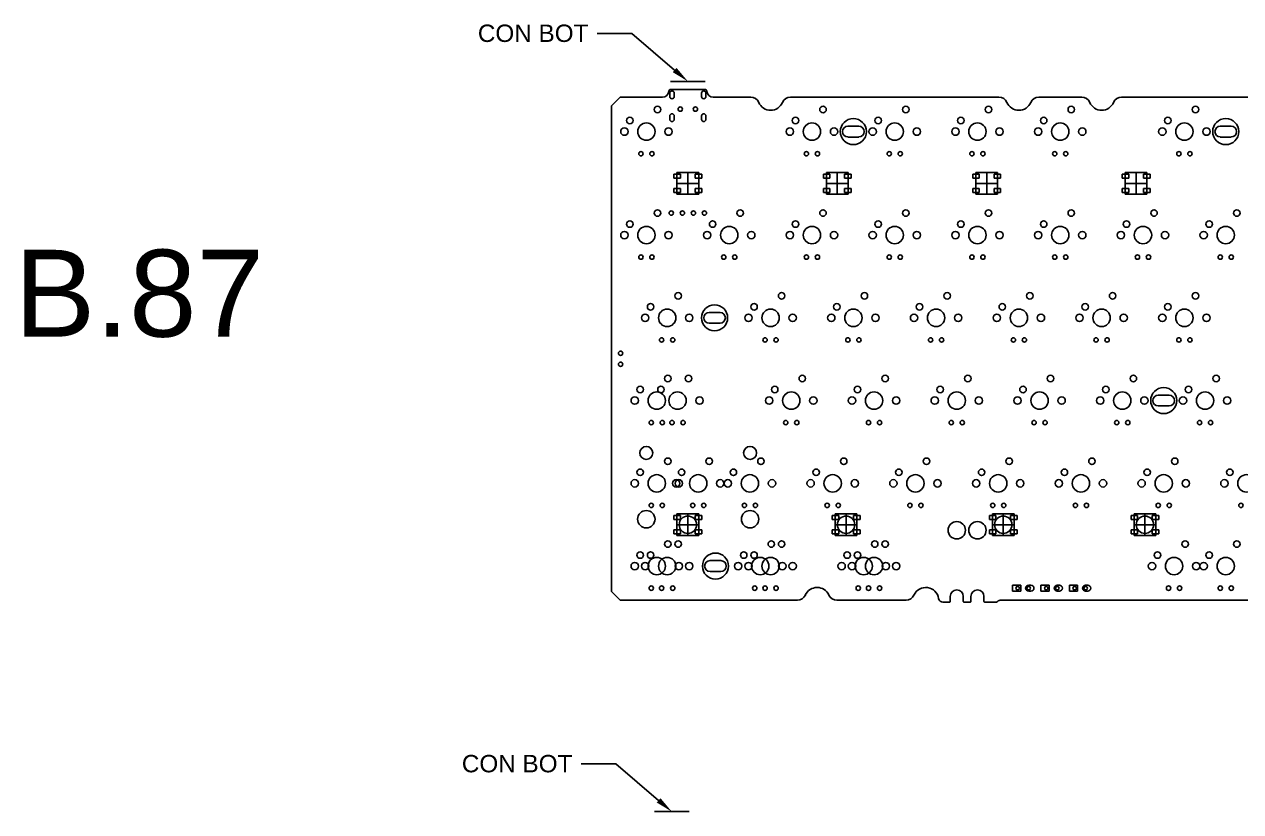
# Model space of a CAD drawing. Header units: millimetres. Extents: x 439 to 1009, y -254 to 714.
# Drawn here: x 451.4 to 731.4, y 532.5 to 713.7 of the extents above; entities that cross this region are included whole.
import ezdxf
from ezdxf import colors
from ezdxf.entities.mleader import LeaderData, LeaderLine
from ezdxf.math import Vec2, Vec3

# ---------------------------------------------------------------- set-up
doc = ezdxf.new("R2010")
doc.units = ezdxf.units.MM
doc.layers.add('b87', color=210, linetype='Continuous')
doc.layers.add('b87ex', color=220, linetype='Continuous')
doc.styles.get("Standard").update_dxf_attribs({"font": 'arial.ttf'})

msp = doc.modelspace()

# ---------------------------------------------------------------- linework, layer by layer
at = {"layer": 'b87', "color": 5}
msp.add_line((600.15, 700.62), (608.15, 700.62), dxfattribs=at)
at = {"layer": 'b87', "color": 2}
for p, q in [((600, 697.92), (600, 697.12)), ((601, 697.92), (601, 697.12)), ((607.3, 697.92), (607.3, 697.12)), ((608.3, 697.92), (608.3, 697.12)), ((600, 692.67), (600, 691.87)), ((601, 692.67), (601, 691.87)), ((607.3, 692.67), (607.3, 691.87)), ((608.3, 692.67), (608.3, 691.87)), ((680.77, 584.65), (678.86, 584.65)), ((678.86, 583.25), (678.86, 584.65)), ((680.77, 583.25), (678.86, 583.25)), ((680.77, 583.25), (680.77, 584.65)), ((682.61, 584.65), (683.12, 584.65)), ((682.61, 583.25), (683.12, 583.25)), ((687.35, 584.65), (685.44, 584.65)), ((685.44, 583.25), (685.44, 584.65)), ((687.35, 583.25), (685.44, 583.25)), ((687.35, 583.25), (687.35, 584.65)), ((689.19, 584.65), (689.69, 584.65)), ((689.19, 583.25), (689.69, 583.25)), ((693.88, 584.65), (691.97, 584.65)), ((691.97, 583.25), (691.97, 584.65)), ((693.88, 583.25), (691.97, 583.25)), ((693.88, 583.25), (693.88, 584.65)), ((695.72, 584.65), (696.22, 584.65)), ((695.72, 583.25), (696.22, 583.25))]:
    msp.add_line(p, q, dxfattribs=at)
at = {"layer": 'b87'}
for p, q in [((600.28, 698.77), (608.02, 698.77)), ((586.6, 694.97), (588.6, 696.97)), ((586.6, 694.97), (586.6, 583.21)), ((588.6, 696.97), (598.29, 696.97)), ((610.01, 696.97), (618.62, 696.97)), ((627.78, 696.97), (675.77, 696.97)), ((684.93, 696.97), (694.82, 696.97)), ((703.98, 696.97), (790.07, 696.97)), ((600.95, 679.24), (600.95, 678.34)), ((600.95, 679.24), (602.45, 679.24)), ((600.95, 678.34), (602.45, 678.34)), ((601.65, 679.64), (606.65, 679.64)), ((601.65, 674.64), (601.65, 679.64)), ((602.45, 679.24), (602.45, 678.34)), ((604.15, 679.64), (604.15, 674.64)), ((605.85, 679.24), (605.85, 678.34)), ((605.85, 679.24), (607.35, 679.24)), ((605.85, 678.34), (607.35, 678.34)), ((606.65, 679.64), (606.65, 674.64)), ((607.35, 679.24), (607.35, 678.34)), ((635.34, 679.24), (635.34, 678.34)), ((635.34, 679.24), (636.84, 679.24)), ((635.34, 678.34), (636.84, 678.34)), ((636.04, 679.64), (641.04, 679.64)), ((636.04, 674.64), (636.04, 679.64)), ((636.84, 679.24), (636.84, 678.34)), ((638.54, 679.64), (638.54, 674.64)), ((640.24, 679.24), (640.24, 678.34)), ((640.24, 679.24), (641.74, 679.24)), ((640.24, 678.34), (641.74, 678.34)), ((641.04, 679.64), (641.04, 674.64)), ((641.74, 679.24), (641.74, 678.34)), ((669.74, 679.24), (669.74, 678.34)), ((669.74, 679.24), (671.24, 679.24)), ((669.74, 678.34), (671.24, 678.34)), ((670.44, 679.64), (675.44, 679.64)), ((670.44, 674.64), (670.44, 679.64)), ((671.24, 679.24), (671.24, 678.34)), ((672.94, 679.64), (672.94, 674.64)), ((674.64, 679.24), (674.64, 678.34)), ((674.64, 679.24), (676.14, 679.24)), ((674.64, 678.34), (676.14, 678.34)), ((675.44, 679.64), (675.44, 674.64)), ((676.14, 679.24), (676.14, 678.34)), ((704.14, 679.24), (704.14, 678.34)), ((704.14, 679.24), (705.64, 679.24)), ((704.14, 678.34), (705.64, 678.34)), ((704.84, 679.64), (709.84, 679.64)), ((704.84, 674.64), (704.84, 679.64)), ((705.64, 679.24), (705.64, 678.34)), ((707.34, 679.64), (707.34, 674.64)), ((709.04, 679.24), (709.04, 678.34)), ((709.04, 679.24), (710.54, 679.24)), ((709.04, 678.34), (710.54, 678.34)), ((709.84, 679.64), (709.84, 674.64)), ((710.54, 679.24), (710.54, 678.34)), ((600.95, 675.94), (600.95, 675.04)), ((600.95, 675.94), (602.45, 675.94)), ((600.95, 675.04), (602.45, 675.04)), ((601.65, 677.14), (606.65, 677.14)), ((602.45, 675.94), (602.45, 675.04)), ((605.85, 675.94), (605.85, 675.04)), ((605.85, 675.94), (607.35, 675.94)), ((605.85, 675.04), (607.35, 675.04)), ((607.35, 675.94), (607.35, 675.04)), ((635.34, 675.94), (635.34, 675.04)), ((635.34, 675.94), (636.84, 675.94)), ((635.34, 675.04), (636.84, 675.04)), ((636.04, 677.14), (641.04, 677.14)), ((636.84, 675.94), (636.84, 675.04)), ((640.24, 675.94), (640.24, 675.04)), ((640.24, 675.94), (641.74, 675.94)), ((640.24, 675.04), (641.74, 675.04)), ((641.74, 675.94), (641.74, 675.04)), ((669.74, 675.94), (669.74, 675.04)), ((669.74, 675.94), (671.24, 675.94)), ((669.74, 675.04), (671.24, 675.04)), ((670.44, 677.14), (675.44, 677.14)), ((671.24, 675.94), (671.24, 675.04)), ((674.64, 675.94), (674.64, 675.04)), ((674.64, 675.94), (676.14, 675.94)), ((674.64, 675.04), (676.14, 675.04)), ((676.14, 675.94), (676.14, 675.04)), ((704.14, 675.94), (704.14, 675.04)), ((704.14, 675.94), (705.64, 675.94)), ((704.14, 675.04), (705.64, 675.04)), ((704.84, 677.14), (709.84, 677.14)), ((705.64, 675.94), (705.64, 675.04)), ((709.04, 675.94), (709.04, 675.04)), ((709.04, 675.94), (710.54, 675.94)), ((709.04, 675.04), (710.54, 675.04)), ((710.54, 675.94), (710.54, 675.04)), ((606.65, 674.64), (601.65, 674.64)), ((641.04, 674.64), (636.04, 674.64)), ((675.44, 674.64), (670.44, 674.64)), ((709.84, 674.64), (704.84, 674.64)), ((600.95, 600.66), (600.95, 599.76)), ((600.95, 600.66), (602.45, 600.66)), ((600.95, 599.76), (602.45, 599.76)), ((601.65, 601.06), (606.65, 601.06)), ((601.65, 596.06), (601.65, 601.06)), ((602.45, 600.66), (602.45, 599.76)), ((604.15, 601.06), (604.15, 596.06)), ((605.85, 600.66), (605.85, 599.76)), ((605.85, 600.66), (607.35, 600.66)), ((605.85, 599.76), (607.35, 599.76)), ((606.65, 601.06), (606.65, 596.06)), ((607.35, 600.66), (607.35, 599.76)), ((637.38, 600.66), (637.38, 599.76)), ((637.38, 600.66), (638.88, 600.66)), ((637.38, 599.76), (638.88, 599.76)), ((638.08, 601.06), (643.08, 601.06)), ((638.08, 596.06), (638.08, 601.06)), ((638.88, 600.66), (638.88, 599.76)), ((640.58, 601.06), (640.58, 596.06)), ((642.28, 600.66), (642.28, 599.76)), ((642.28, 600.66), (643.78, 600.66)), ((642.28, 599.76), (643.78, 599.76)), ((643.08, 601.06), (643.08, 596.06)), ((643.78, 600.66), (643.78, 599.76)), ((673.55, 600.66), (673.55, 599.76)), ((673.55, 600.66), (675.05, 600.66)), ((673.55, 599.76), (675.05, 599.76)), ((674.25, 601.06), (679.25, 601.06)), ((674.25, 596.06), (674.25, 601.06)), ((675.05, 600.66), (675.05, 599.76)), ((676.75, 601.06), (676.75, 596.06)), ((678.45, 600.66), (678.45, 599.76)), ((678.45, 600.66), (679.95, 600.66)), ((678.45, 599.76), (679.95, 599.76)), ((679.25, 601.06), (679.25, 596.06)), ((679.95, 600.66), (679.95, 599.76)), ((706.17, 600.66), (706.17, 599.76)), ((706.17, 600.66), (707.67, 600.66)), ((706.17, 599.76), (707.67, 599.76)), ((706.87, 601.06), (711.87, 601.06)), ((706.87, 596.06), (706.87, 601.06)), ((707.67, 600.66), (707.67, 599.76)), ((709.37, 601.06), (709.37, 596.06)), ((711.07, 600.66), (711.07, 599.76)), ((711.07, 600.66), (712.57, 600.66)), ((711.07, 599.76), (712.57, 599.76)), ((711.87, 601.06), (711.87, 596.06)), ((712.57, 600.66), (712.57, 599.76)), ((600.95, 597.36), (600.95, 596.46)), ((600.95, 597.36), (602.45, 597.36)), ((600.95, 596.46), (602.45, 596.46)), ((601.65, 598.56), (606.65, 598.56)), ((602.45, 597.36), (602.45, 596.46)), ((605.85, 597.36), (605.85, 596.46)), ((605.85, 597.36), (607.35, 597.36)), ((605.85, 596.46), (607.35, 596.46)), ((607.35, 597.36), (607.35, 596.46)), ((637.38, 597.36), (637.38, 596.46)), ((637.38, 597.36), (638.88, 597.36)), ((637.38, 596.46), (638.88, 596.46)), ((638.08, 598.56), (643.08, 598.56)), ((638.88, 597.36), (638.88, 596.46)), ((642.28, 597.36), (642.28, 596.46)), ((642.28, 597.36), (643.78, 597.36)), ((642.28, 596.46), (643.78, 596.46)), ((643.78, 597.36), (643.78, 596.46)), ((673.55, 597.36), (673.55, 596.46)), ((673.55, 597.36), (675.05, 597.36)), ((673.55, 596.46), (675.05, 596.46)), ((674.25, 598.56), (679.25, 598.56)), ((675.05, 597.36), (675.05, 596.46)), ((678.45, 597.36), (678.45, 596.46)), ((678.45, 597.36), (679.95, 597.36)), ((678.45, 596.46), (679.95, 596.46)), ((679.95, 597.36), (679.95, 596.46)), ((706.17, 597.36), (706.17, 596.46)), ((706.17, 597.36), (707.67, 597.36)), ((706.17, 596.46), (707.67, 596.46)), ((706.87, 598.56), (711.87, 598.56)), ((707.67, 597.36), (707.67, 596.46)), ((711.07, 597.36), (711.07, 596.46)), ((711.07, 597.36), (712.57, 597.36)), ((711.07, 596.46), (712.57, 596.46)), ((712.57, 597.36), (712.57, 596.46)), ((606.65, 596.06), (601.65, 596.06)), ((643.08, 596.06), (638.08, 596.06)), ((679.25, 596.06), (674.25, 596.06)), ((711.87, 596.06), (706.87, 596.06)), ((586.6, 583.21), (588.6, 581.21)), ((588.6, 581.21), (629.38, 581.21)), ((638.45, 581.21), (654.38, 581.21)), ((662.87, 580.71), (664.36, 580.71)), ((664.56, 582.05), (664.56, 580.91)), ((667.56, 582.05), (667.56, 580.91)), ((667.76, 580.71), (669.12, 580.71)), ((669.32, 582.05), (669.32, 580.91)), ((672.32, 582.05), (672.32, 580.91)), ((672.52, 580.71), (675, 580.71)), ((676.32, 581.21), (734.15, 581.21))]:
    msp.add_line(p, q, dxfattribs=at)
at = {"layer": 'b87', "color": 3}
for p, q in [((641, 690.29), (643.5, 690.29)), ((726.72, 690.29), (729.23, 690.29)), ((643.5, 687.8), (641, 687.8)), ((729.23, 687.8), (726.72, 687.8)), ((609.04, 647.43), (611.55, 647.43)), ((611.55, 644.94), (609.04, 644.94)), ((712.43, 628.38), (714.94, 628.38)), ((714.94, 625.89), (712.43, 625.89)), ((609.25, 590.28), (611.75, 590.28)), ((611.75, 587.79), (609.25, 587.79))]:
    msp.add_line(p, q, dxfattribs=at)
at = {"layer": 'b87'}
for centre, radius in [((597.16, 694.13), 0.75), ((635.26, 694.13), 0.75), ((654.31, 694.13), 0.75), ((673.36, 694.13), 0.75), ((692.41, 694.13), 0.75), ((720.99, 694.13), 0.75), ((590.81, 691.59), 0.75), ((628.91, 691.59), 0.75), ((647.96, 691.59), 0.75), ((667.01, 691.59), 0.75), ((686.06, 691.59), 0.75), ((714.64, 691.59), 0.75), ((589.54, 689.05), 0.85), ((594.62, 689.05), 2), ((599.7, 689.05), 0.85), ((627.64, 689.05), 0.85), ((632.72, 689.05), 2), ((637.8, 689.05), 0.85), ((646.69, 689.05), 0.85), ((651.77, 689.05), 2), ((656.85, 689.05), 0.85), ((665.74, 689.05), 0.85), ((670.82, 689.05), 2), ((675.9, 689.05), 0.85), ((684.79, 689.05), 0.85), ((689.87, 689.05), 2), ((694.95, 689.05), 0.85), ((713.37, 689.05), 0.85), ((718.45, 689.05), 2), ((723.53, 689.05), 0.85), ((593.35, 683.97), 0.5), ((595.89, 683.97), 0.5), ((631.45, 683.97), 0.5), ((633.99, 683.97), 0.5), ((650.5, 683.97), 0.5), ((653.04, 683.97), 0.5), ((669.55, 683.97), 0.5), ((672.09, 683.97), 0.5), ((688.6, 683.97), 0.5), ((691.14, 683.97), 0.5), ((717.18, 683.97), 0.5), ((719.72, 683.97), 0.5), ((597.16, 670.31), 0.75), ((616.21, 670.31), 0.75), ((635.26, 670.31), 0.75), ((654.31, 670.31), 0.75), ((673.36, 670.31), 0.75), ((692.41, 670.31), 0.75), ((711.46, 670.31), 0.75), ((730.51, 670.31), 0.75), ((590.81, 667.77), 0.75), ((594.62, 665.23), 2), ((609.86, 667.77), 0.75), ((613.67, 665.23), 2), ((628.91, 667.77), 0.75), ((632.72, 665.23), 2), ((647.96, 667.77), 0.75), ((651.77, 665.23), 2), ((667.01, 667.77), 0.75), ((670.82, 665.23), 2), ((686.06, 667.77), 0.75), ((689.87, 665.23), 2), ((705.11, 667.77), 0.75), ((708.92, 665.23), 2), ((724.16, 667.77), 0.75), ((727.97, 665.23), 2), ((589.54, 665.23), 0.85), ((599.7, 665.23), 0.85), ((608.59, 665.23), 0.85), ((618.75, 665.23), 0.85), ((627.64, 665.23), 0.85), ((637.8, 665.23), 0.85), ((646.69, 665.23), 0.85), ((656.85, 665.23), 0.85), ((665.74, 665.23), 0.85), ((675.9, 665.23), 0.85), ((684.79, 665.23), 0.85), ((694.95, 665.23), 0.85), ((703.84, 665.23), 0.85), ((714, 665.23), 0.85), ((722.89, 665.23), 0.85), ((593.35, 660.15), 0.5), ((595.89, 660.15), 0.5), ((612.4, 660.15), 0.5), ((614.94, 660.15), 0.5), ((631.45, 660.15), 0.5), ((633.99, 660.15), 0.5), ((650.5, 660.15), 0.5), ((653.04, 660.15), 0.5), ((669.55, 660.15), 0.5), ((672.09, 660.15), 0.5), ((688.6, 660.15), 0.5), ((691.14, 660.15), 0.5), ((707.65, 660.15), 0.5), ((710.19, 660.15), 0.5), ((726.7, 660.15), 0.5), ((729.24, 660.15), 0.5), ((601.93, 651.26), 0.75), ((625.74, 651.26), 0.75), ((644.79, 651.26), 0.75), ((663.84, 651.26), 0.75), ((682.89, 651.26), 0.75), ((701.94, 651.26), 0.75), ((720.99, 651.26), 0.75), ((594.31, 646.18), 0.85), ((595.58, 648.72), 0.75), ((599.39, 646.18), 2), ((604.47, 646.18), 0.85), ((618.12, 646.18), 0.85), ((619.39, 648.72), 0.75), ((623.2, 646.18), 2), ((628.28, 646.18), 0.85), ((637.17, 646.18), 0.85), ((638.44, 648.72), 0.75), ((642.25, 646.18), 2), ((647.33, 646.18), 0.85), ((656.22, 646.18), 0.85), ((657.49, 648.72), 0.75), ((661.3, 646.18), 2), ((666.38, 646.18), 0.85), ((675.27, 646.18), 0.85), ((676.54, 648.72), 0.75), ((680.35, 646.18), 2), ((685.43, 646.18), 0.85), ((694.32, 646.18), 0.85), ((695.59, 648.72), 0.75), ((699.4, 646.18), 2), ((704.48, 646.18), 0.85), ((713.37, 646.18), 0.85), ((714.64, 648.72), 0.75), ((718.45, 646.18), 2), ((723.53, 646.18), 0.85), ((598.12, 641.1), 0.5), ((600.66, 641.1), 0.5), ((621.93, 641.1), 0.5), ((624.47, 641.1), 0.5), ((640.98, 641.1), 0.5), ((643.52, 641.1), 0.5), ((660.03, 641.1), 0.5), ((662.57, 641.1), 0.5), ((679.08, 641.1), 0.5), ((681.62, 641.1), 0.5), ((698.13, 641.1), 0.5), ((700.67, 641.1), 0.5), ((717.18, 641.1), 0.5), ((719.72, 641.1), 0.5), ((599.54, 632.21), 0.75), ((604.31, 632.21), 0.75), ((630.5, 632.21), 0.75), ((649.55, 632.21), 0.75), ((668.6, 632.21), 0.75), ((687.65, 632.21), 0.75), ((706.7, 632.21), 0.75), ((725.75, 632.21), 0.75), ((593.19, 629.67), 0.75), ((597.96, 629.67), 0.75), ((624.15, 629.67), 0.75), ((643.2, 629.67), 0.75), ((662.25, 629.67), 0.75), ((681.3, 629.67), 0.75), ((700.35, 629.67), 0.75), ((719.4, 629.67), 0.75), ((591.92, 627.13), 0.85), ((597, 627.13), 2), ((601.77, 627.13), 2), ((606.85, 627.13), 0.85), ((622.88, 627.13), 0.85), ((627.96, 627.13), 2), ((633.04, 627.13), 0.85), ((641.93, 627.13), 0.85), ((647.01, 627.13), 2), ((652.09, 627.13), 0.85), ((660.98, 627.13), 0.85), ((666.06, 627.13), 2), ((671.14, 627.13), 0.85), ((680.03, 627.13), 0.85), ((685.11, 627.13), 2), ((690.19, 627.13), 0.85), ((699.08, 627.13), 0.85), ((704.16, 627.13), 2), ((709.24, 627.13), 0.85), ((718.13, 627.13), 0.85), ((723.21, 627.13), 2), ((728.29, 627.13), 0.85), ((595.73, 622.05), 0.5), ((598.27, 622.05), 0.5), ((600.5, 622.05), 0.5), ((603.04, 622.05), 0.5), ((626.69, 622.05), 0.5), ((629.23, 622.05), 0.5), ((645.74, 622.05), 0.5), ((648.28, 622.05), 0.5), ((664.79, 622.05), 0.5), ((667.33, 622.05), 0.5), ((683.84, 622.05), 0.5), ((686.38, 622.05), 0.5), ((702.89, 622.05), 0.5), ((705.43, 622.05), 0.5), ((721.94, 622.05), 0.5), ((724.48, 622.05), 0.5), ((594.59, 615.07), 1.5), ((618.47, 615.07), 1.5), ((599.54, 613.16), 0.75), ((609.07, 613.16), 0.75), ((620.98, 613.16), 0.75), ((640.03, 613.16), 0.75), ((659.08, 613.16), 0.75), ((678.13, 613.16), 0.75), ((697.18, 613.16), 0.75), ((716.23, 613.16), 0.75), ((593.19, 610.62), 0.75), ((602.72, 610.62), 0.75), ((614.63, 610.62), 0.75), ((633.68, 610.62), 0.75), ((652.73, 610.62), 0.75), ((671.78, 610.62), 0.75), ((690.83, 610.62), 0.75), ((709.88, 610.62), 0.75), ((728.93, 610.62), 0.75), ((591.92, 608.08), 0.85), ((601.45, 608.08), 0.85), ((601.45, 608.08), 0.85), ((602.08, 608.08), 0.85), ((611.61, 608.08), 0.85), ((613.36, 608.08), 0.85), ((618.44, 608.08), 2), ((623.52, 608.08), 0.85), ((632.41, 608.08), 0.85), ((637.49, 608.08), 2), ((642.57, 608.08), 0.85), ((651.46, 608.08), 0.85), ((656.54, 608.08), 2), ((661.62, 608.08), 0.85), ((670.51, 608.08), 0.85), ((675.59, 608.08), 2), ((680.67, 608.08), 0.85), ((689.56, 608.08), 0.85), ((694.64, 608.08), 2), ((699.72, 608.08), 0.85), ((708.61, 608.08), 0.85), ((713.69, 608.08), 2), ((718.77, 608.08), 0.85), ((727.66, 608.08), 0.85), ((732.74, 608.08), 2), ((595.73, 603), 0.5), ((598.27, 603), 0.5), ((605.26, 603), 0.5), ((607.8, 603), 0.5), ((617.17, 603), 0.5), ((619.71, 603), 0.5), ((636.22, 603), 0.5), ((638.76, 603), 0.5), ((655.27, 603), 0.5), ((657.81, 603), 0.5), ((674.32, 603), 0.5), ((676.86, 603), 0.5), ((693.37, 603), 0.5), ((695.91, 603), 0.5), ((712.42, 603), 0.5), ((714.96, 603), 0.5), ((731.47, 603), 0.5), ((594.59, 599.83), 2), ((604.15, 598.56), 2), ((618.47, 599.83), 2), ((640.58, 598.56), 2), ((666.06, 597.29), 2), ((670.82, 597.29), 2), ((676.75, 598.56), 2), ((709.37, 598.56), 2), ((599.54, 594.11), 0.75), ((601.93, 594.11), 0.75), ((623.36, 594.11), 0.75), ((625.74, 594.11), 0.75), ((647.17, 594.11), 0.75), ((649.55, 594.11), 0.75), ((718.61, 594.11), 0.75), ((730.51, 594.11), 0.75), ((593.19, 591.57), 0.75), ((595.58, 591.57), 0.75), ((597, 589.03), 2), ((599.39, 589.03), 2), ((617.01, 591.57), 0.75), ((619.39, 591.57), 0.75), ((620.82, 589.03), 2), ((623.2, 589.03), 2), ((640.82, 591.57), 0.75), ((643.2, 591.57), 0.75), ((644.63, 589.03), 2), ((647.01, 589.03), 2), ((712.26, 591.57), 0.75), ((716.07, 589.03), 2), ((724.16, 591.57), 0.75), ((727.97, 589.03), 2), ((591.92, 589.03), 0.85), ((594.31, 589.03), 0.85), ((602.08, 589.03), 0.85), ((604.47, 589.03), 0.85), ((615.74, 589.03), 0.85), ((618.12, 589.03), 0.85), ((625.9, 589.03), 0.85), ((628.28, 589.03), 0.85), ((639.55, 589.03), 0.85), ((641.93, 589.03), 0.85), ((649.71, 589.03), 0.85), ((652.09, 589.03), 0.85), ((710.99, 589.03), 0.85), ((721.15, 589.03), 0.85), ((722.89, 589.03), 0.85), ((595.73, 583.95), 0.5), ((598.12, 583.95), 0.5), ((600.66, 583.95), 0.5), ((619.55, 583.95), 0.5), ((621.93, 583.95), 0.5), ((624.47, 583.95), 0.5), ((643.36, 583.95), 0.5), ((645.74, 583.95), 0.5), ((648.28, 583.95), 0.5), ((714.8, 583.95), 0.5), ((717.34, 583.95), 0.5), ((726.7, 583.95), 0.5), ((729.24, 583.95), 0.5)]:
    msp.add_circle(centre, radius, dxfattribs=at)
at = {"layer": 'b87', "color": 2, "linetype": 'Continuous'}
for centre, radius in [((602.4, 694.22), 0.5), ((605.9, 694.22), 0.5), ((600.34, 670.31), 0.5), ((602.88, 670.31), 0.5), ((605.42, 670.31), 0.5), ((607.96, 670.31), 0.5), ((588.67, 638.02), 0.5), ((588.67, 635.48), 0.5), ((680.07, 583.95), 0.4), ((682.61, 583.95), 0.4), ((686.65, 583.95), 0.4), ((689.19, 583.95), 0.4), ((693.18, 583.95), 0.4), ((695.72, 583.95), 0.4)]:
    msp.add_circle(centre, radius, dxfattribs=at)
at = {"layer": 'b87', "color": 5}
for centre in [(642.25, 689.05), (727.97, 689.05), (610.3, 646.18), (713.69, 627.13), (610.5, 589.04)]:
    msp.add_circle(centre, 3, dxfattribs=at)
at = {"layer": 'b87', "color": 4}
for centre in [(597, 608.08), (606.53, 608.08)]:
    msp.add_circle(centre, 2, dxfattribs=at)
at = {"layer": 'b87'}
for centre, radius, start, end in [((598.29, 698.47), 1.5, 270, 354.2608), ((600.28, 698.27), 0.5, 90, 174.2608), ((608.02, 698.27), 0.5, 5.7392, 90), ((610.01, 698.47), 1.5, 185.7392, 270), ((618.62, 694.97), 2, 23.5782, 90), ((623.2, 696.97), 3, 203.5782, 336.4218), ((627.78, 694.97), 2, 90, 156.4218), ((675.77, 694.97), 2, 23.5782, 90), ((680.35, 696.97), 3, 203.5782, 336.4218), ((684.93, 694.97), 2, 90, 156.4218), ((694.82, 694.97), 2, 23.5782, 90), ((699.4, 696.97), 3, 203.5782, 336.4218), ((703.98, 694.97), 2, 90, 156.4218), ((633.91, 581.11), 3, 24.8346, 155.1654), ((658.92, 581.11), 3, 8.6269, 155.1654), ((666.06, 582.05), 1.5, 0, 180), ((670.82, 582.05), 1.5, 0, 180), ((629.38, 583.21), 2, 270, 335.1654), ((638.45, 583.21), 2, 204.8346, 270), ((654.38, 583.21), 2, 270, 335.1654), ((662.87, 581.71), 1, 188.6269, 270), ((664.36, 580.91), 0.2, 270, 0), ((667.76, 580.91), 0.2, 180, 270), ((669.12, 580.91), 0.2, 270, 0), ((672.52, 580.91), 0.2, 180, 270), ((675, 581.21), 0.5, 270, 311.4096), ((676.32, 579.71), 1.5, 90, 131.4096)]:
    msp.add_arc(centre, radius, start, end, dxfattribs=at)
at = {"layer": 'b87', "color": 2, "linetype": 'Continuous'}
for centre, start, end in [((600.5, 697.92), 0, 180), ((607.8, 697.92), 0, 180), ((600.5, 697.12), 180, 0), ((607.8, 697.12), 180, 0), ((600.5, 692.67), 0, 180), ((600.5, 691.87), 180, 0), ((607.8, 692.67), 0, 180), ((607.8, 691.87), 180, 0)]:
    msp.add_arc(centre, 0.5, start, end, dxfattribs=at)
at = {"layer": 'b87', "color": 3}
for centre, start, end in [((641, 689.05), 90, 270), ((643.5, 689.05), 270, 90), ((726.72, 689.05), 90, 270), ((729.23, 689.05), 270, 90), ((609.04, 646.18), 90, 270), ((611.55, 646.18), 270, 90), ((712.43, 627.13), 90, 270), ((714.94, 627.13), 270, 90), ((609.25, 589.04), 90, 270), ((611.75, 589.04), 270, 90)]:
    msp.add_arc(centre, 1.24, start, end, dxfattribs=at)
at = {"layer": 'b87', "color": 2}
for centre, start, end in [((682.61, 583.95), 90, 180), ((682.61, 583.95), 180, 270), ((683.12, 583.95), 360, 90), ((683.12, 583.95), 270, 360), ((689.19, 583.95), 90, 180), ((689.19, 583.95), 180, 270), ((689.69, 583.95), 360, 90), ((689.69, 583.95), 270, 360), ((695.72, 583.95), 90, 180), ((695.72, 583.95), 180, 270), ((696.22, 583.95), 360, 90), ((696.22, 583.95), 270, 360)]:
    msp.add_arc(centre, 0.7, start, end, dxfattribs=at)
at = {"layer": 'b87ex', "color": 5}
msp.add_line((596.46, 532.5), (604.46, 532.5), dxfattribs=at)

# ---------------------------------------------------------------- texts
at = {"insert": (449.11, 661.85), "char_height": 20, "attachment_point": 1}
msp.add_mtext_dynamic_manual_height_columns('B.87', width=96.4666, gutter_width=12.5, heights=[0], dxfattribs=at)

# ---------------------------------------------------------------- leaders
at = {"layer": 'b87'}
ml = msp.add_multileader_mtext('Standard', dxfattribs=at)
ml.set_content('CON BOT', color=256)
ml.set_leader_properties()
ml.build(insert=Vec2(0, 0))
ctx = ml.context
ctx.base_point, ctx.plane_origin = Vec3(554.19, 711.65), Vec3(604.15, 700.62)
ctx.text_align_type = 2
notes = []
notes.append((ctx, [(0, (1, 1, 0), (591.26, 711.65), (-1, 0), 8, [(0, [(604.15, 700.62)], 0, [])])]))
ctx.mtext.insert, ctx.mtext.alignment, ctx.mtext.flow_direction = Vec3(581.26, 713.69), 3, 5
at = {"layer": 'b87ex'}
ml = msp.add_multileader_mtext('Standard', dxfattribs=at)
ml.set_content('CON BOT', color=256)
ml.set_leader_properties()
ml.build(insert=Vec2(0, 0))
ctx = ml.context
ctx.base_point, ctx.plane_origin = Vec3(550.51, 543.53), Vec3(600.46, 532.5)
ctx.text_align_type = 2
notes.append((ctx, [(0, (1, 1, 0), (587.57, 543.53), (-1, 0), 8, [(0, [(600.46, 532.5)], 0, [])])]))
ctx.mtext.insert, ctx.mtext.alignment, ctx.mtext.flow_direction = Vec3(577.57, 545.56), 3, 5
for ctx, leaders in notes:
    for number, flags, end, landing, length, lines in leaders:
        leader = LeaderData()
        leader.index, (leader.has_last_leader_line, leader.has_dogleg_vector, leader.attachment_direction) = number, flags
        leader.last_leader_point, leader.dogleg_vector, leader.dogleg_length = Vec3(end), Vec3(landing), length
        for number, points, colour, breaks in lines:
            line = LeaderLine()
            line.index, line.vertices, line.color, line.breaks = number, Vec3.list(points), colors.encode_raw_color(colour), breaks
            leader.lines.append(line)
        ctx.leaders.append(leader)

doc.saveas('drawing.dxf')
